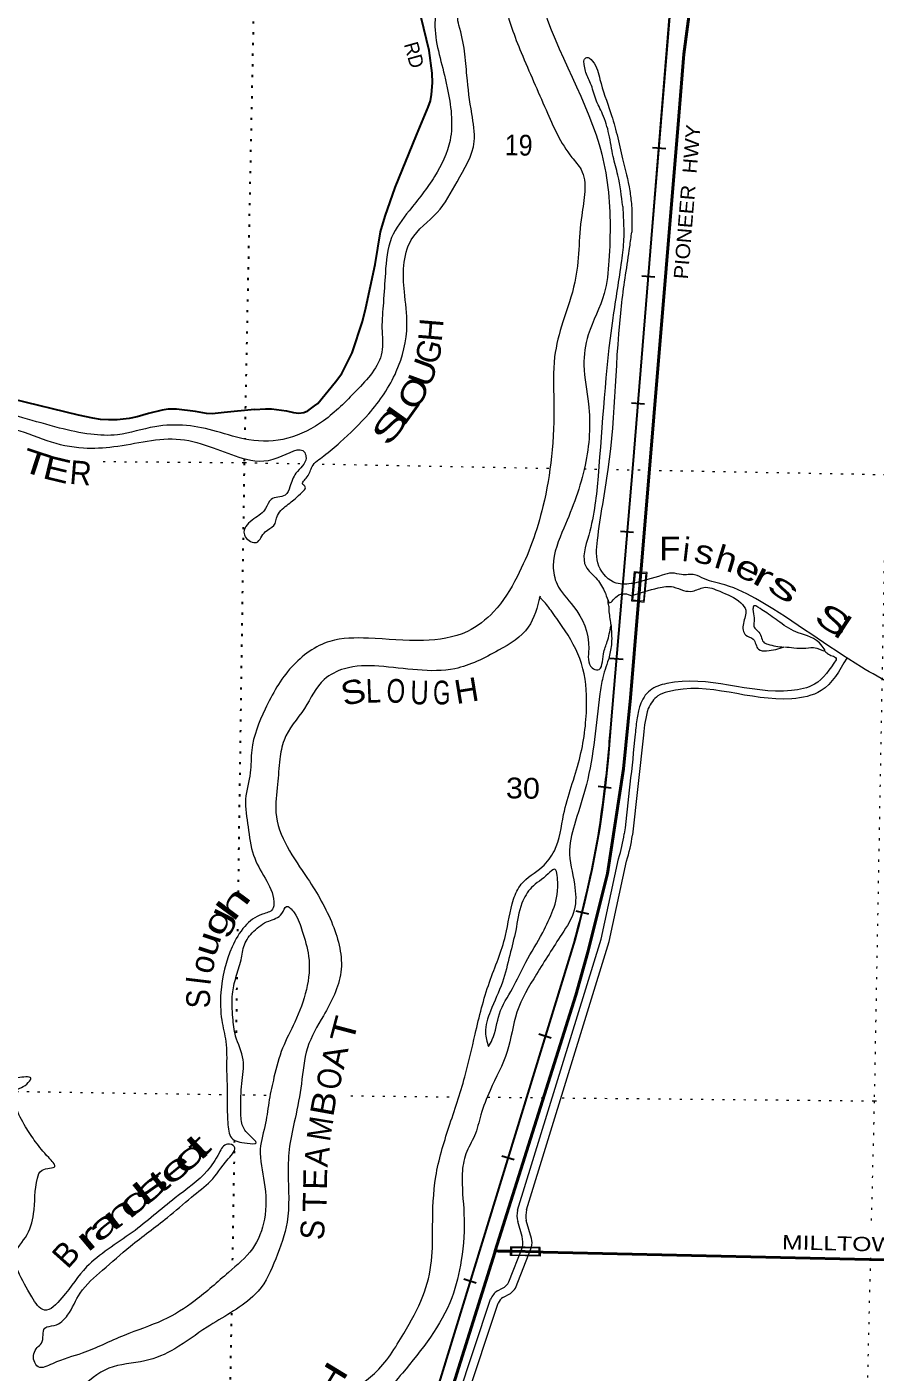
# Model space of a CAD drawing. Header units: feet. Extents: x -493433 to -244333, y 184684 to 373072.
# Drawn here: x -334436 to -327293, y 298491 to 309819 of the extents above; entities that cross this region are included whole.
import ezdxf

# ---------------------------------------------------------------- set-up
doc = ezdxf.new("R2010")
doc.units = ezdxf.units.FT
doc.header["$LTSCALE"] = 60
doc.linetypes.add('DOTTED', pattern=[1.5, 0.3, -1.2])
for name, color, linetype, lineweight in [('26', 7, 'Continuous', 40), ('27', 7, 'Continuous', 13), ('29', 7, 'Continuous', 25), ('30', 7, 'Continuous', 13), ('34', 7, 'Continuous', 13), ('39', 7, 'Continuous', 13), ('41', 7, 'Continuous', 13), ('6', 7, 'DOTTED', 25), ('61', 7, 'Continuous', 13), ('7', 7, 'DOTTED', 13)]:
    doc.layers.add(name, color=color, linetype=linetype, lineweight=lineweight)

msp = doc.modelspace()

# ---------------------------------------------------------------- linework, layer by layer
at = {"layer": '26'}
for p, q in [((-329265.29, 305228.12), (-329285.91, 304978.96)), ((-330364.01, 299508.4), (-330114.08, 299502.63))]:
    msp.add_line(p, q, dxfattribs=at)
for points in [[(-329265.29, 305228.12), (-329263.22, 305253.07), (-328947.45, 309068.37), (-328902.58, 309589.06), (-328841.12, 310057.03), (-328781.8, 310411.61), (-328763.32, 310513.98), (-328727.88, 310640.97), (-328679.35, 310763.56), (-328618.27, 310880.4), (-328545.31, 310990.22), (-328461.28, 311091.8), (-328367.09, 311184.05), (-328263.77, 311265.95), (-328262.91, 311266.5)], [(-330492.49, 299511.37), (-329814.88, 301665.07), (-329712.28, 302028.52), (-329546.77, 302690.25), (-329411.18, 303571.41), (-329353.06, 304167.65), (-329288.46, 304948.15), (-329285.91, 304978.96)], [(-330868.84, 298313.52), (-330861.42, 298337.15), (-330496.9, 299497.36), (-330492.49, 299511.37)], [(-330364.01, 299508.4), (-330392, 299509.05), (-330467.6, 299510.79), (-330492.49, 299511.37)], [(-323353.3, 298946.02), (-323394.49, 298964.79), (-323451.42, 298998.32), (-323456.13, 299001.46), (-323839.64, 299247.17), (-324016.52, 299314.73), (-324199.5, 299363.42), (-324386.57, 299392.73), (-324540.05, 299402.02), (-324662.2, 299404.06), (-327339.77, 299438.63), (-330087.21, 299502.01), (-330114.08, 299502.63)]]:
    msp.add_lwpolyline(points, dxfattribs=at)
at = {"layer": '29'}
for p, q in [((-334002.61, 306549.29), (-334555.41, 306684.68)), ((-332518.8, 306597.44), (-332775.45, 306572.59))]:
    msp.add_line(p, q, dxfattribs=at)
for points in [[(-331582.44, 307452.76), (-331504.58, 307818.67), (-331457.67, 308091.77), (-331419.28, 308224.05), (-331333.98, 308467.28), (-331154.84, 308906.8), (-331056.74, 309141.5), (-331036.49, 309195.92), (-331027.96, 309249.26), (-331019.43, 309347.4), (-331023.69, 309428.48), (-331048.21, 309619.42), (-331116.46, 309896.79), (-331126.06, 310004.55)], [(-332518.8, 306597.44), (-332426.93, 306601.46), (-332377.88, 306601.46), (-332249.93, 306586.53), (-332192.35, 306571.59), (-332145.43, 306567.32), (-332104.92, 306571.59), (-332070.79, 306586.53), (-332015.35, 306627.06), (-331987.62, 306648.4), (-331836.21, 306829.76), (-331785.03, 306900.16), (-331697.59, 307075.12), (-331610.16, 307337.55), (-331582.44, 307452.76)], [(-332775.45, 306572.59), (-332875.85, 306559.85), (-332924.9, 306561.99), (-333016.6, 306579.06), (-333176.54, 306600.39), (-333246.92, 306600.39), (-333298.1, 306591.86), (-333411.12, 306564.12), (-333507.09, 306534.25), (-333575.33, 306521.45), (-333675.56, 306510.78), (-333750.2, 306508.65), (-333816.31, 306512.92), (-333880.29, 306523.58), (-334002.61, 306549.29)]]:
    msp.add_lwpolyline(points, dxfattribs=at)
at = {"layer": '34', "lineweight": 25}
for p, q in [((-329166.77, 308804.34), (-329056.54, 308795.22)), ((-329258.86, 307722.45), (-329148.62, 307713.34)), ((-329344.63, 306653.68), (-329234.39, 306644.56)), ((-329437.86, 305572.01), (-329327.64, 305562.67)), ((-329525.8, 304503.41), (-329415.58, 304494.07)), ((-329625.82, 303424.4), (-329516.03, 303410.92)), ((-329814.87, 302376.67), (-329707.56, 302349.86)), ((-330125.82, 301339.45), (-330020.05, 301307.06)), ((-330437.21, 300313.45), (-330331.45, 300281.07)), ((-330757.57, 299275.99), (-330651.81, 299243.61))]:
    msp.add_line(p, q, dxfattribs=at)
msp.add_lwpolyline([(-327892.75, 323859.95), (-329332.79, 306134.27), (-329520.85, 303915.1), (-329541.77, 303666.44), (-329564.52, 303454.13), (-329592.56, 303225.83), (-329615.29, 303069.56), (-329623.61, 303021.19), (-329650.04, 302872.15), (-329679.24, 302722.97), (-329712.01, 302573.9), (-329746.23, 302426.15), (-329782.96, 302279.09), (-329823.29, 302132.13), (-331104.9, 297946.09), (-334288.13, 287764.65)], dxfattribs=at)
at = {"layer": '34'}
for points in [[(-327868.36, 323855.63), (-329333.89, 306134.37), (-329521.95, 303915.2)], [(-329824.35, 302132.44), (-331105.96, 297946.42), (-334289.19, 287764.97)]]:
    msp.add_lwpolyline(points, dxfattribs=at)
for centre, radius, start, end in [((-343736.96, 305029.44), 14258.61, 353.65747, 355.51807), ((-342618.93, 304981.8), 13142.38, 351.63446, 353.32542), ((-338207.14, 304484.19), 8706.43, 344.32884, 350.65028)]:
    msp.add_arc(centre, radius, start, end, dxfattribs=at)
at = {"layer": '39'}
for p, q in [((-329244.01, 303856.05), (-329335.86, 303015.47)), ((-330266.07, 299632.8), (-330302.88, 299759.06)), ((-330187.2, 299616.66), (-330231.17, 299767.5)), ((-330378.02, 299252.73), (-330262.33, 299543.87)), ((-330322.73, 299199.06), (-330186.8, 299543.4)), ((-330474.55, 299174.58), (-330431.57, 299198.33)), ((-330810.14, 298266.63), (-330530.9, 299104.16)), ((-330742.59, 298244.11), (-330466.57, 299071.96)), ((-330427.78, 299119.06), (-330363.92, 299154.35))]:
    msp.add_line(p, q, dxfattribs=at)
for points in [[(-330305.14, 299853.62), (-329601.2, 302136.1), (-329453.06, 302814.51)], [(-330229.55, 299857.11), (-329532.27, 302117.98), (-329386.12, 302794.03)]]:
    msp.add_lwpolyline(points, dxfattribs=at)
for centre, radius, start, end in [((-328101.76, 303768.49), 1145.6, 164.27949, 175.6163), ((-330868.04, 303247.37), 1479.7, 342.9907, 351.27173), ((-330868.04, 303247.37), 1549.7, 342.9907, 351.27174), ((-330097.34, 299811.29), 212.08, 168.48526, 194.25655), ((-329952.99, 299807.29), 281.01, 169.78822, 188.14035), ((-330522.33, 299577.46), 262.17, 352.63795, 12.187), ((-330331.37, 299579.26), 148.95, 346.07056, 14.54488), ((-330389.63, 299048.87), 151.69, 124.04011, 158.6258), ((-330470.41, 299290.12), 99.66, 292.93579, 337.96684), ((-330457.98, 299282.33), 158.78, 306.31361, 328.37978), ((-330373.62, 299034.93), 100.07, 122.7741, 158.27901)]:
    msp.add_arc(centre, radius, start, end, dxfattribs=at)
for points in [[(-331270.46, 311513.31), (-331213.4, 311380.18), (-331028.77, 311088.31), (-330933.98, 310850.44), (-330932.37, 310707.02), (-330859.24, 310618.96), (-330838.02, 310442.91), (-330944.36, 310117.52), (-330998.8, 309880.12), (-330920.27, 309412.73), (-330896.06, 309304.86), (-330872.84, 308862.19), (-331003, 308559.41), (-331217.63, 308270.16), (-331364.63, 308044.4), (-331417.78, 307746.29), (-331434.29, 307496.44), (-331446.09, 307282.37), (-331447.53, 307078.42), (-331662.74, 306754.85), (-331937.24, 306502.95), (-332240.23, 306354.52), (-332567.15, 306341.79), (-332840.22, 306412.99), (-333091.48, 306461.62), (-333357.84, 306451.92), (-333673.59, 306384.49), (-333899.39, 306388.25), (-334162.68, 306441.12), (-334469.78, 306527.02), (-334785.35, 306588.83), (-334999.47, 306568.17), (-335318.02, 306335.18), (-335527.32, 306122.58), (-335671.31, 305955.34), (-335740.07, 305825.22), (-335978.41, 305683.79), (-336304.58, 305477.18), (-336608.94, 305247.99), (-336878.28, 304943.49), (-337109.82, 304727.22), (-337262.16, 304543.97), (-337286.69, 304508.86)], [(-330828.08, 311506.4), (-330410.61, 310912.39), (-330302.11, 310769.21), (-330214.67, 310573.88), (-330123.43, 310126.04), (-329617.04, 308827.1), (-329549.28, 308508.5), (-329534.94, 307848.73), (-329573.71, 307574.26), (-329708.69, 307225.12), (-329745.28, 306969.24), (-329706.39, 306645.47), (-329735.34, 306126.93), (-329913.68, 305598.76), (-330003.75, 305281.18), (-329972.07, 305127.17), (-329834.09, 304939.07), (-329705.02, 304581.47), (-329675.46, 304421.44), (-329629.37, 304404.51), (-329580.4, 304539.09), (-329548.99, 304642.32), (-329517.78, 304774.95)], [(-337296.47, 303853.15), (-337231.03, 304000.19), (-337232.15, 304171.87), (-337129.64, 304390.29), (-336858.32, 304692.73), (-336539.71, 305048.92), (-336210.88, 305293.85), (-335868.55, 305502.21), (-335648.69, 305623.76), (-335475.85, 305826.87), (-335279.68, 306098.25), (-335092.96, 306286.99), (-334828.27, 306436.06), (-334574.14, 306437.88), (-334269.33, 306335.86), (-333959.81, 306274.15), (-333705.54, 306284.04), (-333143.86, 306345.36), (-332866.77, 306274.09), (-332622.2, 306187.21), (-332319.61, 306192.26), (-332097.06, 306234.99), (-332085.75, 306188.36), (-332170.59, 306060.52), (-332220.93, 305946.25), (-332262.45, 305876.25), (-332380.03, 305839.85), (-332425.68, 305763.86), (-332523.96, 305676.64), (-332608.57, 305562.94), (-332595.14, 305522.33), (-332503.11, 305478.38), (-332429, 305568.02), (-332357.54, 305619.34), (-332325.87, 305703.63), (-332235.52, 305799.06), (-332133.21, 305886.22), (-332095.79, 305952.24), (-332111.72, 305964.62), (-332076.35, 306028.66), (-332034.52, 306116.82), (-331936.21, 306206.06), (-331799.15, 306320.9), (-331557.12, 306561.23), (-331325.23, 306916.84), (-331235.91, 307309.16), (-331257.4, 307588.22), (-331261.48, 307810.13), (-331199.58, 308025.49), (-330981.91, 308256.13), (-330814.2, 308513.85), (-330669.31, 308852.74), (-330689.54, 309087.34), (-330730.95, 309408.33), (-330751.23, 309613.45), (-330797.94, 309832.34), (-330805.47, 309902.98), (-330788.17, 309933.15), (-330724.16, 310020.95), (-330605.79, 310222.94), (-330545.41, 310335.03), (-330466.37, 310238.79), (-330407.74, 310009.61), (-330273.44, 309603.46), (-330063.83, 309119.31), (-329846.74, 308719.86), (-329769.82, 308617.6), (-329764.28, 308229.76), (-329822.17, 307669.29), (-329922.6, 307335.72), (-329992.14, 307040.01), (-329998.46, 306666.5), (-330018.45, 306200.32), (-330090.07, 305781.45), (-330307.81, 305189.31), (-330506.41, 304893.74), (-330727.02, 304727.77), (-331097.34, 304653.17), (-331560.87, 304671), (-331883.99, 304644.08), (-332206.26, 304429.33), (-332430.09, 304073.58), (-332542.82, 303728.1), (-332556.11, 303538.49), (-332594.14, 303316.97), (-332573.91, 303082.37), (-332527.54, 302843.29), (-332429.98, 302649.8), (-332356.72, 302450.67), (-332367.86, 302388.25), (-332453.25, 302347.26), (-332602.2, 302244.73), (-332707.96, 302072.81), (-332803.23, 301686.65), (-332795.06, 301454.27), (-332761.78, 301275.99), (-332755.49, 301051.72)], [(-329418.94, 308306.83), (-329459.64, 308569.46), (-329499.07, 308726.29), (-329534.92, 308916.32), (-329588.71, 309084.84), (-329646.08, 309210.34), (-329689.1, 309343), (-329732.13, 309446.98), (-329742.89, 309500.77), (-329742.89, 309540.21), (-329721.37, 309561.72), (-329674.76, 309533.04), (-329610.22, 309375.27), (-329520.6, 309096.56), (-329466.8, 308909.15), (-329420.19, 308708.36), (-329359.23, 308439.44), (-329344.89, 308317.53), (-329342.04, 308091.24)], [(-329418.94, 308306.83), (-329412.25, 308177.43), (-329411.23, 308032.48), (-329429.16, 307849.62), (-329502.63, 307365.07), (-329626.38, 306036.15), (-329704.96, 305538.74), (-329727.61, 305272.53), (-329644.51, 305178.25), (-329573.74, 305070.03), (-329542.02, 304987.47)], [(-329329.04, 305132.59), (-329473.82, 305135.01), (-329618.6, 305278.79), (-329631.04, 305497.11), (-329540.32, 306091.36), (-329425.78, 307497.07), (-329359.35, 307966.52), (-329342.04, 308091.24)], [(-326676.31, 304203.78), (-326840.44, 304158.05), (-327138.99, 304272.09), (-327408.6, 304428.05), (-328266.34, 304985.62), (-328558.51, 305119.74), (-328731.07, 305171.09), (-328813.19, 305204.77), (-328924.07, 305206.62), (-329002.49, 305220.05), (-329087.51, 305201.27), (-329329.04, 305132.59)], [(-329542.02, 304987.47), (-329537.04, 304974.5), (-329465.58, 305025.82), (-329341.45, 305029)], [(-329341.45, 305029), (-329119.57, 305094.77), (-328992.38, 305102.74), (-328906.17, 305073.03), (-328829.62, 305067.72), (-328734.32, 305098.44), (-328601.77, 305065.93), (-328423.94, 304968.05), (-328382.63, 304906.77), (-328402.65, 304796.03), (-328382.15, 304696.73), (-328320.19, 304663.39), (-328275.26, 304577.82), (-328206.92, 304564.56), (-328059.12, 304598.45)], [(-330114.98, 305024.53), (-330214.18, 304763.65), (-330463.49, 304569.89), (-330831.14, 304414.46), (-331472.09, 304435.25), (-331762.86, 304413.85), (-331931.77, 304323.77), (-332099.24, 304080.18), (-332271.15, 303812.43), (-332306.11, 303653.47), (-332325.86, 303439.73), (-332339.94, 303203.67), (-332073.06, 302647.89), (-331861.85, 302258.63), (-331791.96, 301859.62), (-331939.34, 301492.5), (-332072.99, 301222.09), (-332124.48, 300920.02), (-332177.86, 300626.06), (-332224.13, 300394.58), (-332236.09, 300164.55), (-332245.04, 299754.73), (-332341.02, 299445.33), (-332488.81, 299173.13), (-332533.96, 299127.44), (-332919.48, 298869.31), (-333190.76, 298688.04), (-333442.57, 298585.2), (-333746.11, 298523.62), (-334001.2, 298346.12), (-334412.01, 298023.79), (-334529.05, 297900.53), (-334635.83, 297668.04), (-334710.6, 297301.73), (-334665.18, 297006.12), (-334564.82, 296739.89), (-334511.1, 296458.28), (-334479.19, 296080.09), (-334430.66, 295729.9), (-334403.22, 295563.84), (-334388.19, 295498.96), (-334349.47, 295522.55), (-334250.65, 295642.07), (-334079.56, 295839.7), (-333964.36, 295994.76), (-333812.88, 296127.54), (-333616.67, 296281.79), (-333251.82, 296748.28), (-332958.05, 296947.35), (-332476.78, 297381.6), (-332241.82, 297680.61), (-332046.94, 297875.28), (-331884.73, 298046.25), (-331762.19, 298256.26), (-331510.38, 298478.25), (-331262.64, 298817.43), (-331102.07, 299129.8), (-331028.43, 299429.49), (-331019.48, 299720.15), (-330992.25, 300137.74), (-330882.35, 300553.95), (-330748.13, 300977.84), (-330661.37, 301337.89), (-330541.05, 301774.12), (-330405.33, 302167.69), (-330337.63, 302473.53), (-330272.98, 302599.68), (-330097.07, 302746.19), (-329993.94, 302881.8), (-329916.2, 303185.45), (-329783.31, 303649.75), (-329723.23, 304101.13), (-329765.61, 304457.27), (-329927.68, 304770.99), (-330022.24, 304903.83), (-330101.27, 305000.07), (-330121.13, 305018.58)], [(-329517.94, 304788.34), (-329526.23, 304849.98), (-329533.4, 304907.35), (-329535.19, 304943.21), (-329540.57, 304968.31), (-329542.02, 304987.47)], [(-328054.32, 304598.01), (-327978.58, 304591.04), (-327875.8, 304587.31), (-327785.04, 304587.81), (-327716.83, 304566.48), (-327738.36, 304605.21), (-327940.17, 304715.61), (-328095.96, 304805.05), (-328219.49, 304893.95), (-328279.36, 304931.31), (-328313.43, 304943.99), (-328321.97, 304915.86), (-328311.1, 304842.97), (-328313.84, 304800.61), (-328312.44, 304764.23), (-328280.73, 304731.39), (-328253.25, 304686.5), (-328233.88, 304639.73), (-328197.89, 304620.96), (-328061.48, 304595.39)], [(-329517.94, 304788.34), (-329513.08, 304628.85), (-329533.28, 304514.4), (-329586.07, 304341.18), (-329610.61, 304202.24), (-329724.36, 303438.74), (-329816.28, 303131.28), (-329866.82, 302885.74), (-329825.27, 302600.29), (-329826.98, 302380.19), (-329931.2, 302179.97), (-330144.63, 301842.23), (-330309.37, 301521.85), (-330391.62, 301190), (-330536.3, 300863.23), (-330612.37, 300658.51), (-330667.83, 300479.69), (-330738.94, 300329.41), (-330770, 300162.31), (-330755.58, 299822.79), (-330778.3, 299433.39), (-330858.26, 299117.66), (-331274.36, 298482.39), (-331544.32, 298141.55), (-331695.28, 297919.9), (-331940.46, 297612.98), (-332026.75, 297519.5), (-332128.3, 297476.76), (-332399.66, 297172.3), (-332965.06, 296652.61), (-333135.37, 296598.91), (-333248.4, 296473.56), (-333402.72, 296173.21), (-333453.05, 295820.62), (-333498.78, 295621.45), (-333600.23, 295465.62), (-333901.24, 295195.99), (-334315.3, 294681.85), (-334651.89, 294216.91), (-334886.27, 293833.07), (-335272.06, 293439.64), (-335546.22, 293088.77), (-335809.2, 292683.19), (-336138.2, 292189.85), (-336455.41, 291797.3), (-336687.26, 291562.86), (-336879.24, 291301.5), (-337071.18, 291042.16), (-337212.44, 290917.29), (-337319.7, 290775.69), (-337385.21, 290599.06), (-337420.34, 290430.01), (-337454.92, 290293.26), (-337503.71, 290193.77)], [(-327621.32, 304490.16), (-327804.31, 304283.19), (-327996.8, 304229.85), (-329048.49, 304289.8), (-329188.62, 304231.56), (-329272.98, 304106.38), (-329286.68, 304058.9)], [(-327532.59, 304503.95), (-327747.94, 304229.58), (-327994.45, 304161.27), (-329038.35, 304220.77), (-329122.73, 304185.7), (-329204.51, 304078.88)], [(-327720.39, 304563.56), (-327693.5, 304542.05), (-327654.05, 304522.33), (-327622.23, 304501.26), (-327621.32, 304490.16)], [(-329286.68, 304058.9), (-329297.58, 303999.8), (-329313.56, 303863.94), (-329405.47, 303022.82)], [(-332755.49, 301051.72), (-332749.07, 300835.52), (-332745.14, 300591.09), (-332713.02, 300463.32), (-332582.69, 300418.74), (-332506.01, 300421.5), (-332559.42, 300482.98), (-332622.43, 300572.89), (-332634.42, 300698.3), (-332626.6, 300922.34), (-332615.15, 301122.08), (-332678.33, 301321.05), (-332701.91, 301476.95), (-332704.61, 301674.91), (-332676.05, 301813.78), (-332633.2, 301962.51), (-332604.83, 302089.27), (-332526.27, 302203.07), (-332399.77, 302289.82), (-332289.81, 302352.61), (-332250.48, 302412.54), (-332186.82, 302360.99), (-332116.87, 302204.32), (-332063.97, 301993.4), (-332082.83, 301713), (-332180.25, 301437.95), (-332282.77, 301219.53), (-332355.48, 300974.36), (-332394.98, 300785.18), (-332426.56, 300587.79), (-332470.6, 300368.4), (-332437.01, 300089.14), (-332436.23, 299778.12), (-332537.24, 299529.38), (-332738.23, 299330.78), (-333020.56, 299093.15), (-333291.57, 298928.03), (-333618.42, 298800.19), (-333969.83, 298650.55), (-334221.4, 298561.84), (-334340.83, 298535.56), (-334376.27, 298586.64), (-334350.2, 298697.28), (-334313.26, 298735.04), (-334284.9, 298861.8), (-334205.86, 298884.71), (-334093.47, 298971.7), (-333987.5, 299155.73), (-333798.67, 299350.49), (-333565.38, 299550.57), (-333252.72, 299793.76), (-333050.18, 299964.06), (-332890.6, 300098.73), (-332740.18, 300288.08), (-332690.05, 300390.24), (-332746.16, 300411.37), (-332818.02, 300335.82), (-332917.36, 300186.02), (-333187.42, 299958.27), (-333549.29, 299667.44), (-333933.34, 299376.97), (-334141.44, 299115.88), (-334288.38, 299013.32), (-334395.41, 299124.16), (-334510.74, 299340.16), (-334543.13, 299451.77), (-334449.43, 299625.91), (-334379.52, 299824.68), (-334348.22, 300125.07), (-334308.78, 300191.05), (-334201.35, 300223.59), (-334252.54, 300297.15), (-334363.22, 300430.27), (-334447.79, 300556.89), (-334533.53, 300734.02), (-334547.58, 300857.44), (-334482.55, 300886.65), (-334404.53, 300968.15), (-334513.4, 300969.97), (-334622.17, 300977.84), (-334695.23, 301069.94), (-334797.3, 301354.38), (-334858.6, 301545.24), (-334840.97, 301633.8), (-334685.43, 301887.69), (-334660.31, 302060.95), (-334684.02, 302208.78), (-334714.47, 302316.32), (-334702.41, 302433.25), (-334722.13, 302578.99), (-334709.55, 302726.2), (-334629.15, 302949.03), (-334601.33, 303162.64), (-334752.68, 303276.24), (-334907.2, 303321.23), (-334999.53, 303347), (-335025.4, 303367.63)], [(-330550.21, 301233.04), (-330574.44, 301350.57), (-330533.06, 301531.64), (-330432.15, 301774.32), (-330369.79, 302003.51), (-330319.9, 302210.69), (-330267.62, 302440.05), (-330186.73, 302571.99), (-330045.64, 302686.77), (-329996.57, 302726.34), (-329966.16, 302616.78), (-330006.44, 302381.16), (-330092.32, 302192.76), (-330234.4, 301941.98), (-330347.35, 301721.46), (-330456.82, 301508.16), (-330516.96, 301291.05), (-330550.21, 301233.04)]]:
    msp.add_spline(points, degree=3, dxfattribs=at)
at = {"layer": '6'}
for p, q in [((-332494.65, 311573.69), (-332602.5, 306347.87)), ((-332605.98, 306179.49), (-332606.65, 306147.03)), ((-332606.65, 306147.03), (-332658.24, 302531.32)), ((-332662.66, 302221.48), (-332663.06, 302193.36)), ((-332668.43, 301817), (-332675.57, 301316.79)), ((-332689.22, 300441.73), (-332707.81, 299367.35))]:
    msp.add_line(p, q, dxfattribs=at)
msp.add_lwpolyline([(-332714.39, 298987.38), (-332734.86, 297804.32), (-332746.34, 297141.1)], dxfattribs=at)
at = {"layer": '61'}
for points in [[(-329285.91, 304978.96), (-329341.42, 304984.07), (-329318.5, 305233.02), (-329265.29, 305228.12)], [(-329285.18, 304986.93), (-329332.72, 304991.3), (-329311.27, 305224.32), (-329266.02, 305220.15)], [(-329285.91, 304978.96), (-329236.86, 304974.44), (-329213.94, 305223.39), (-329265.29, 305228.12)], [(-329266.02, 305220.15), (-329222.64, 305216.16), (-329244.09, 304983.14), (-329285.18, 304986.93)], [(-330114.08, 299502.63), (-330114.9, 299466.45), (-330364.83, 299472.13), (-330364.01, 299508.4)], [(-330114.08, 299502.63), (-330113.19, 299541.43), (-330363.13, 299547.11), (-330364.01, 299508.4)], [(-330356.01, 299508.22), (-330356.65, 299479.95), (-330122.72, 299474.63), (-330122.08, 299502.81)], [(-330122.08, 299502.81), (-330121.37, 299533.61), (-330355.31, 299538.93), (-330356.01, 299508.22)]]:
    msp.add_lwpolyline(points, dxfattribs=at)
at = {"layer": '7'}
for p, q in [((-332606.65, 306147.03), (-333811.55, 306156.04)), ((-332137.83, 306138.28), (-332606.65, 306147.03)), ((-330042.23, 306099.18), (-332008.37, 306135.87)), ((-329636.93, 306091.61), (-329733.84, 306093.42)), ((-327203.42, 306046.2), (-329529.4, 306089.6)), ((-327203.42, 306046.2), (-327300.69, 300774.8)), ((-334526.1, 300855.45), (-332760.14, 300828.01)), ((-332620.35, 300826.2), (-332390.79, 300823.98)), ((-331709.51, 300817.39), (-330810.86, 300808.71)), ((-330556.27, 300806.25), (-330018.34, 300801.05)), ((-329928.63, 300800.19), (-327300.69, 300774.8)), ((-327300.69, 300774.8), (-327326.92, 299704.15)), ((-327333.08, 299452.64), (-327431.94, 295416.62))]:
    msp.add_line(p, q, dxfattribs=at)
msp.add_lwpolyline([(-327300.69, 300774.8), (-321903.39, 300694.86), (-316625.25, 300604.79), (-311365.49, 300500.88), (-306676.41, 300421.49)], dxfattribs=at)

# ---------------------------------------------------------------- texts
at = {"layer": '27'}
for s, rotation, width, p in [('PIONEER  HWY', 85.269, 1.1, (-328870.84, 307690.55)), ('MILLTOWN      RD', 358.678, 1.3, (-328078.28, 299525.69))]:
    msp.add_text(s, height=120, rotation=rotation, dxfattribs=dict(at, width=width)).set_placement(p)
at = {"layer": '30', "width": 0.95}
msp.add_text('RD', height=120, rotation=285.708, dxfattribs=at).set_placement((-331262.82, 309672.45))
at = {"layer": '41'}
for s, rotation, p in [('H', 85.228, (-330942.78, 307162.14)), ('i', 353.339, (-328923.61, 305322.19)), ('o', 75.848, (-332879.62, 301833.5)), ('l', 83.109, (-332891.16, 301745.58)), ('E', 88.791, (-331910.68, 300025.3)), ('T', 88.757, (-331914.9, 299838.23)), ('B', 48.113, (-334093.04, 299352.09))]:
    msp.add_text(s, height=200, rotation=rotation, dxfattribs=at).set_placement(p)
for s, rotation, width, p in [('G', 74.679, 0.95, (-330981.38, 306965.61)), ('U', 69.798, 1.15, (-331046.07, 306771.41)), ('O', 60.039, 1.25, (-331158.72, 306574.64)), ('L', 54.37, 1.75, (-331268.41, 306438.95)), ('S', 51.546, 1.75, (-331398.83, 306272.41)), ('T', 341.752, 1.4, (-334499.55, 306086.47)), ('E', 346.467, 1.25, (-334313.89, 306020.91)), ('R', 355.218, 0.95, (-334082.82, 305971.65)), ('F', 0.156, 1.1, (-329111.76, 305326.1)), ('s', 347.201, 1.2, (-328828.74, 305316.99)), ('h', 343.046, 1.2, (-328659.34, 305271.06)), ('e', 334.579, 1.35, (-328492.64, 305212.5)), ('r', 331.941, 1.6, (-328339.55, 305141.61)), ('s', 327.197, 1.85, (-328213.34, 305083.18)), ('S', 327.197, 1.6, (-327821.76, 304817.57)), ('l', 326.751, 1.35, (-327652.24, 304700.26)), ('S', 13.622, 1.15, (-331765.22, 304097.85)), ('L', 2.207, 0.85, (-331578.15, 304126.22)), ('O', 356.887, 0.75, (-331411.98, 304131.94)), ('U', 358.887, 0.8, (-331208.45, 304115.43)), ('G', 359.674, 0.7, (-331015.76, 304114.01)), ('H', 9.297, 1.05, (-330818.76, 304115.9)), ('h', 53.316, 1.8, (-332697.17, 302273.61)), ('g', 63.181, 1.5, (-332798.83, 302146.89)), ('u', 71.67, 1.3, (-332854.74, 301976.95)), ('S', 90.778, 0.9, (-332892.84, 301555.69)), ('T', 75.167, 1.3, (-331693.49, 301248.68)), ('A', 77.176, 1.05, (-331768.42, 301032.68)), ('O', 80.525, 0.85, (-331804.36, 300859.12)), ('B', 79.711, 1.15, (-331857.79, 300634.2)), ('M', 80.765, 0.9, (-331884.91, 300426.31)), ('d', 40.766, 2.05, (-333118.94, 300142.58)), ('t', 43.436, 1.95, (-332977.1, 300270.22)), ('e', 39.344, 1.8, (-333232.84, 300049.21)), ('A', 83.312, 0.95, (-331904.92, 300212.88)), ('t', 38.858, 1.75, (-333315.61, 299982.45)), ('d', 38.718, 1.95, (-333579.65, 299770.37)), ('s', 42.828, 2.25, (-333444.54, 299869)), ('n', 37.249, 1.85, (-333709.18, 299671.39)), ('a', 37.114, 1.8, (-333839.18, 299573.01)), ('S', 86.044, 0.95, (-331937.26, 299599.06)), ('r', 40.046, 2.05, (-333929.78, 299489.19)), ('H', 58.543, 1.55, (-331876.17, 298241.2))]:
    msp.add_text(s, height=200, rotation=rotation, dxfattribs=dict(at, width=width)).set_placement(p)
at = {"layer": '7'}
for s, width, p in [('19', 0.9, (-330413.39, 308737.93)), ('30', 1.1, (-330403.64, 303323.51))]:
    msp.add_text(s, height=175, rotation=359.044, dxfattribs=dict(at, width=width)).set_placement(p)

doc.saveas('drawing.dxf')
